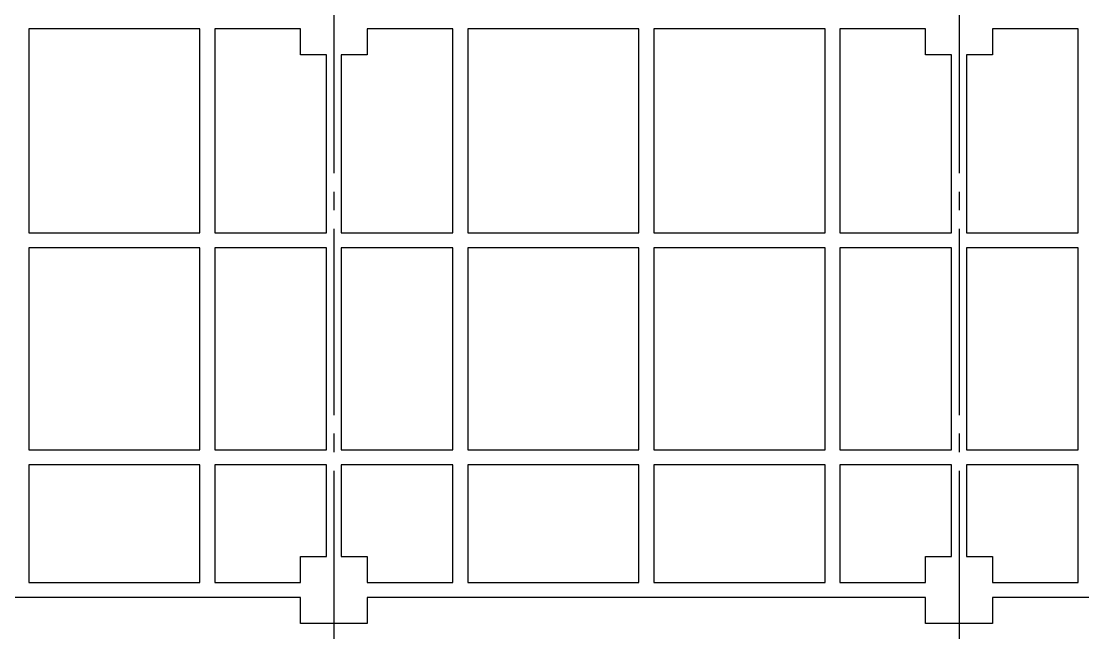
# Model space of a CAD drawing. Header units: millimetres. Extents: x -960 to 41501, y -1010 to 11880.
# Drawn here: x 3900 to 5326, y 9092 to 9914 of the extents above; entities that cross this region are included whole.
import ezdxf
from ezdxf.enums import TextEntityAlignment as Align

# ---------------------------------------------------------------- set-up
doc = ezdxf.new("R2010")
doc.units = ezdxf.units.MM
doc.header["$LTSCALE"] = 100
doc.linetypes.add('X-S-FAB-L10$0$COL-CEN-LIN', pattern=[3.25, 2.5, -0.25, 0.25, -0.25])
for name, color, linetype in [('0-XREF', 7, 'Continuous'), ('X-S-FAB-L10$0$0-DIM-TXT', 8, 'Continuous'), ('X-S-FAB-L10$0$BLOCK', 8, 'Continuous'), ('X-S-FAB-L10$0$CCL', 8, 'X-S-FAB-L10$0$COL-CEN-LIN'), ('X-S-FAB-L10$0$Steel Frame-188K', 8, 'Continuous')]:
    doc.layers.add(name, color=color, linetype=linetype)
doc.styles.add('X-S-FAB-L10$0$CHINA', font='simplex.shx', dxfattribs={"width": 0.75, "bigfont": 'chineset.shx'})
doc.styles.add('X-S-FAB-L10$0$Standard', font='', dxfattribs={"width": 0.8})
doc.styles.add('X-S-FAB-L10$0$TG_NOTE_TEXT', font='simplex.shx', dxfattribs={"width": 0.75, "bigfont": 'chineset.shx'})
doc.styles.get('X-S-FAB-L10$0$Standard').set_extended_font_data('Microsoft JhengHei')

# ---------------------------------------------------------------- blocks, each defined once
blk = doc.blocks.new('X-S-FAB-L10$0$FAB2-L05')
at = {"layer": 'X-S-FAB-L10$0$CCL'}
for p, q in [((-21840, 11005), (-21840, 0)), ((-21000, 11005), (-21000, 0))]:
    blk.add_line(p, q, dxfattribs=at)
blk = doc.blocks.new('X-S-FAB-L10')
at = {"layer": 'X-S-FAB-L10$0$Steel Frame-188K'}
blk.add_lwpolyline([(5955, 9140), (5205, 9140), (5205, 9105), (5115, 9105), (5115, 9140), (4365, 9140), (4365, 9105), (4275, 9105), (4275, 9140), (3438.5, 9140)], dxfattribs=at)
for points in [[(4140, 9904), (3910, 9904), (3910, 9629.6), (4140, 9629.6)], [(4310, 9869), (4275, 9869), (4275, 9904), (4160, 9904), (4160, 9629.6), (4310, 9629.6)], [(4480, 9904), (4365, 9904), (4365, 9869), (4330, 9869), (4330, 9629.6), (4480, 9629.6)], [(4730, 9904), (4500, 9904), (4500, 9629.6), (4730, 9629.6)], [(4980, 9904), (4750, 9904), (4750, 9629.6), (4980, 9629.6)], [(5150, 9869), (5115, 9869), (5115, 9904), (5000, 9904), (5000, 9629.6), (5150, 9629.6)], [(5320, 9904), (5205, 9904), (5205, 9869), (5170, 9869), (5170, 9629.6), (5320, 9629.6)], [(4140, 9609.6), (3910, 9609.6), (3910, 9338.3), (4140, 9338.3)], [(4310, 9609.6), (4160, 9609.6), (4160, 9338.3), (4310, 9338.3)], [(4480, 9609.6), (4330, 9609.6), (4330, 9338.3), (4480, 9338.3)], [(4730, 9609.6), (4500, 9609.6), (4500, 9338.3), (4730, 9338.3)], [(4980, 9609.6), (4750, 9609.6), (4750, 9338.3), (4980, 9338.3)], [(5150, 9609.6), (5000, 9609.6), (5000, 9338.3), (5150, 9338.3)], [(5320, 9609.6), (5170, 9609.6), (5170, 9338.3), (5320, 9338.3)], [(4140, 9318.3), (3910, 9318.3), (3910, 9160), (4140, 9160)], [(4310, 9318.3), (4160, 9318.3), (4160, 9160), (4275, 9160), (4275, 9195), (4310, 9195)], [(4480, 9318.3), (4330, 9318.3), (4330, 9195), (4365, 9195), (4365, 9160), (4480, 9160)], [(4730, 9318.3), (4500, 9318.3), (4500, 9160), (4730, 9160)], [(4980, 9318.3), (4750, 9318.3), (4750, 9160), (4980, 9160)], [(5150, 9318.3), (5000, 9318.3), (5000, 9160), (5115, 9160), (5115, 9195), (5150, 9195)], [(5320, 9318.3), (5170, 9318.3), (5170, 9195), (5205, 9195), (5205, 9160), (5320, 9160)]]:
    blk.add_lwpolyline(points, close=True, dxfattribs=at)
at = {"layer": 'X-S-FAB-L10$0$BLOCK'}
blk.add_blockref('X-S-FAB-L10$0$FAB2-L05', (26160, -720), dxfattribs=at)
at = {"style": 'X-S-FAB-L10$0$TG_NOTE_TEXT', "width": 0.5, "flags": 1}
for p in [(7463.3, 9020), (18268.3, 8649), (11197.8, 4800.2), (16485.8, 4800.2), (25420.3, 2635), (13360, 320, 0), (7463.3, -33.3)]:
    blk.add_attdef('WH', text='', height=20, dxfattribs=at).set_placement(p, align=Align.BOTTOM_LEFT)
at = {"width": 0.5}
for style, p in [('X-S-FAB-L10$0$TG_NOTE_TEXT', (7585, 9020)), ('X-S-FAB-L10$0$TG_NOTE_TEXT', (18390, 8649)), ('X-S-FAB-L10$0$TG_NOTE_TEXT', (11117.5, 4813.5)), ('X-S-FAB-L10$0$TG_NOTE_TEXT', (16607.5, 4813.5)), ('X-S-FAB-L10$0$TG_NOTE_TEXT', (25350, 2635)), ('X-S-FAB-L10$0$Standard', (13129.4, 325, 0)), ('X-S-FAB-L10$0$TG_NOTE_TEXT', (7585, -20))]:
    blk.add_attdef('DESC', text='', height=10, dxfattribs=dict(at, style=style)).set_placement(p, align=Align.BOTTOM_LEFT)
for tag, style, p in [('TYPE', 'X-S-FAB-L10$0$TG_NOTE_TEXT', (7619.3, 9020)), ('NO', 'X-S-FAB-L10$0$TG_NOTE_TEXT', (7650.1, 9020)), ('TYPE', 'X-S-FAB-L10$0$TG_NOTE_TEXT', (18424.2, 8649)), ('NO', 'X-S-FAB-L10$0$TG_NOTE_TEXT', (18455, 8649)), ('NO', 'X-S-FAB-L10$0$TG_NOTE_TEXT', (11088.6, 4813.5)), ('TYPE', 'X-S-FAB-L10$0$TG_NOTE_TEXT', (11151.8, 4813.5)), ('TYPE', 'X-S-FAB-L10$0$TG_NOTE_TEXT', (16641.8, 4813.5)), ('NO', 'X-S-FAB-L10$0$TG_NOTE_TEXT', (16672.6, 4813.5)), ('NO', 'X-S-FAB-L10$0$TG_NOTE_TEXT', (25313, 2635)), ('TYPE', 'X-S-FAB-L10$0$TG_NOTE_TEXT', (25350, 2635)), ('NO', 'X-S-FAB-L10$0$Standard', (13100, 320, 0)), ('TYPE', 'X-S-FAB-L10$0$Standard', (13129.4, 320, 0)), ('TYPE', 'X-S-FAB-L10$0$TG_NOTE_TEXT', (7619.3, -20)), ('NO', 'X-S-FAB-L10$0$TG_NOTE_TEXT', (7650.1, -20))]:
    blk.add_attdef(tag, text='', height=10, dxfattribs=dict(at, style=style)).set_placement(p, align=Align.BOTTOM_RIGHT)
at = {"style": 'X-S-FAB-L10$0$TG_NOTE_TEXT', "width": 0.5, "flags": 1}
for rotation, p in [(180, (43, 7480)), (180, (943, 7480)), (90, (24310, 3717.8)), (270, (17080, 1711.7))]:
    blk.add_attdef('WH', text='', height=20, rotation=rotation, dxfattribs=at).set_placement(p, align=Align.BOTTOM_LEFT)
at = {"width": 0.5}
for rotation, style, p in [(180, 'X-S-FAB-L10$0$Standard', (317.6, 7480)), (180, 'X-S-FAB-L10$0$Standard', (1217.6, 7480)), (90, 'X-S-FAB-L10$0$TG_NOTE_TEXT', (24310, 3647.5)), (270, 'X-S-FAB-L10$0$TG_NOTE_TEXT', (17080, 1605))]:
    blk.add_attdef('DESC', text='', height=10, rotation=rotation, dxfattribs=dict(at, style=style)).set_placement(p, align=Align.BOTTOM_LEFT)
for tag, rotation, style, p in [('TYPE', 180, 'X-S-FAB-L10$0$Standard', (317.6, 7480)), ('NO', 180, 'X-S-FAB-L10$0$Standard', (347, 7480)), ('TYPE', 180, 'X-S-FAB-L10$0$Standard', (1217.6, 7480)), ('NO', 180, 'X-S-FAB-L10$0$Standard', (1247, 7480)), ('TYPE', 90, 'X-S-FAB-L10$0$TG_NOTE_TEXT', (24310, 3647.5)), ('NO', 90, 'X-S-FAB-L10$0$TG_NOTE_TEXT', (24310, 3610.5)), ('TYPE', 270, 'X-S-FAB-L10$0$TG_NOTE_TEXT', (17080, 1605)), ('NO', 270, 'X-S-FAB-L10$0$TG_NOTE_TEXT', (17080, 1573))]:
    blk.add_attdef(tag, text='', height=10, rotation=rotation, dxfattribs=dict(at, style=style)).set_placement(p, align=Align.BOTTOM_RIGHT)
at = {"layer": 'X-S-FAB-L10$0$0-DIM-TXT', "style": 'X-S-FAB-L10$0$CHINA', "width": 0.75}
for p in [(667.4, 7855.1, -2689.4), (22627.4, 6728.8), (25644.7, 6728.8), (24778.8, 5569.1), (1118.3, 4980), (417.8, 4594.6), (23874.8, 4355), (22927.4, 4330.1), (23749.9, 3901.4), (417.8, 3765.2), (1118.3, 3730), (417.8, 3115.8), (536.9, 2227.8), (16909, 1782.7), (888.4, 880.5), (16977.4, 750), (18878.8, 750), (25641.2, 553.2), (21364, 526.9)]:
    blk.add_attdef('HIG', text='', height=80, dxfattribs=at).set_placement(p, align=Align.MIDDLE_LEFT)

msp = doc.modelspace()

# ---------------------------------------------------------------- block references
at = {"layer": '0-XREF'}
msp.add_blockref('X-S-FAB-L10', (0, 0), dxfattribs=at)

doc.saveas('drawing.dxf')
